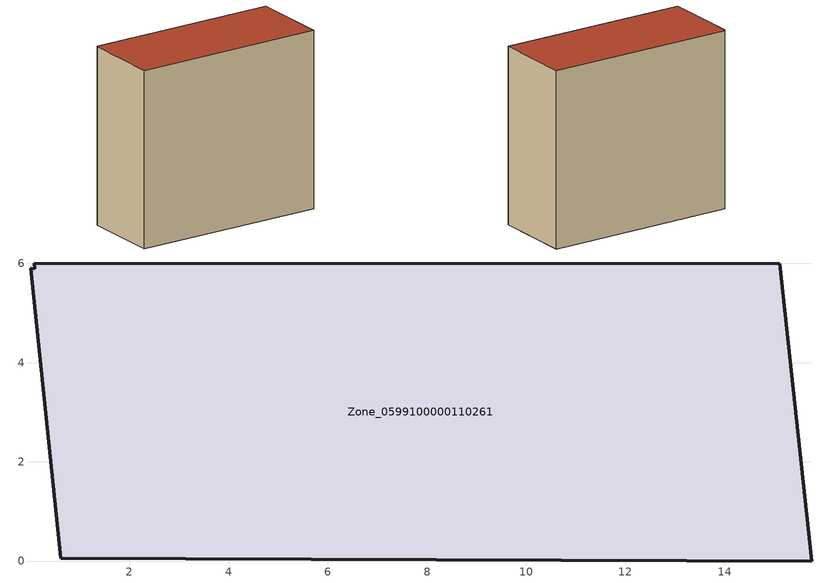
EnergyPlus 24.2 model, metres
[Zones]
Zone_0599100000110261
 floor ground (C_G): 0.09,5.9 0.08,6.01 15.12,5.99 15.76,0 0.62,0.06 0.01,5.9 z0
 wall outside (C_F): 15.76,0 15.12,5.99 0.08,6.01 0.09,5.9 0.01,5.9 0.62,0.06 15.76,0 z0:14.78
 roof outside (C_R): 0.08,6.01 0.09,5.9 0.01,5.9 0.62,0.06 15.76,0 15.12,5.99 z14.78
[BUILDING]
Pand.0599100000110261: North Axis=0; Terrain=City; Loads Convergence Tolerance Value=0.04; Temperature Convergence Tolerance Value=0.4; Solar Distribution=FullExterior; Maximum Number of Warmup Days=25; Minimum Number of Warmup Days=1
[Site:Location]
Rotterdam.The.Hague.AP_ZH_NLD Design_Conditions: Latitude=51.96; Longitude=4.45; Time Zone=1; Elevation=-4.5
[SITE:GROUNDTEMPERATURE:BUILDINGSURFACE]
18, 18, 18, 18, 18, 18, 18, 18, 18, 18, 18, 18
[MATERIAL] Thermal Absorptance=0.9; Solar Absorptance=0.7; Visible Absorptance=0.7
Name | Roughness | Thickness | Conductivity | Density | Specific Heat
G.TI.1946 | MediumSmooth | 0.15 | 1 | 540 | 1210
F.TI.1946 | Rough | 0.3 | 0.857143 | 1920 | 840
R.TI.1946 | MediumRough | 0.2 | 0.1 | 1500 | 1000
[CONSTRUCTION]
C_G: G.TI.1946
C_F: F.TI.1946
C_R: R.TI.1946
[ZONE]
Zone_0599100000110261: Type=1; Multiplier=1; Ceiling Height=Autocalculate; Volume=Autocalculate; Floor Area=autocalculate; Part of Total Floor Area=Yes
[ZONEINFILTRATION:DESIGNFLOWRATE]
Infil_Zone_0599100000110261: Zone or ZoneList or Space or SpaceList=Zone_0599100000110261; Schedule=AlwaysOn; Design Flow Rate Calculation Method=Flow/Area; Flow Rate per Floor Area=0.003; Constant Term Coefficient=1; Temperature Term Coefficient=0; Velocity Term Coefficient=0; Velocity Squared Term Coefficient=0
[HVACTEMPLATE:ZONE:IDEALLOADSAIRSYSTEM]
Zone_0599100000110261: Maximum Heating Supply Air Temperature=50; Minimum Cooling Supply Air Temperature=13; Maximum Heating Supply Air Humidity Ratio=0.0156; Minimum Cooling Supply Air Humidity Ratio=0.0077; Heating Limit=NoLimit; Cooling Limit=NoLimit; Dehumidification Control Type=ConstantSensibleHeatRatio; Cooling Sensible Heat Ratio=0.7; Dehumidification Setpoint=60; Humidification Control Type=None; Humidification Setpoint=30; Outdoor Air Method=None; Outdoor Air Flow Rate per Person=0.00944; Outdoor Air Flow Rate per Zone Floor Area=0; Outdoor Air Flow Rate per Zone=0; Demand Controlled Ventilation Type=None; Outdoor Air Economizer Type=NoEconomizer; Heat Recovery Type=None; Sensible Heat Recovery Effectiveness=0.7; Latent Heat Recovery Effectiveness=0.65
[ZONECONTROL:THERMOSTAT]
ThermostatControl_Zone_0599100000110261: Zone or ZoneList=Zone_0599100000110261; Control Type Schedule=DualSetpointControlType; Control 1=Thermostat_Zone_0599100000110261; Temperature Difference Between Cutout And Setpoint=0
[THERMOSTATSETPOINT:DUALSETPOINT]
Thermostat_Zone_0599100000110261: Heating Setpoint Temperature Schedule=HeatingSetpoint_Zone_0599100000110261; Cooling Setpoint Temperature Schedule=CoolingSetpoint_Zone_0599100000110261
[SCHEDULE:COMPACT]
HeatingSetpoint_Zone_0599100000110261: Through: 12/31, For: AllDays, Until: 24:00, 21
CoolingSetpoint_Zone_0599100000110261: Through: 12/31, For: AllDays, Until: 24:00, 24
DualSetpointControlType: Through: 12/31, For: AllDays, Until: 24:00, 4
AlwaysOn: Through: 12/31, For: AllDays, Until: 24:00, 1
